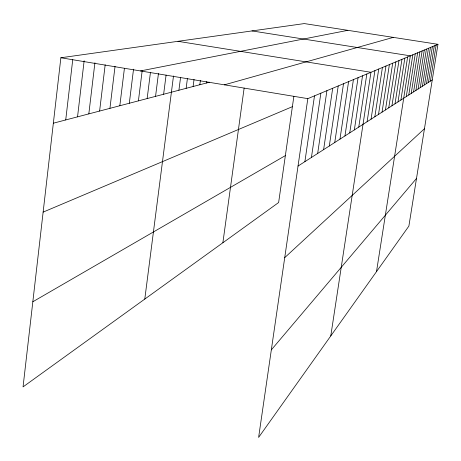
<?xml version="1.0" encoding="UTF-8"?>
<svg xmlns="http://www.w3.org/2000/svg" width="461" height="461" viewBox="0 0 461 461"><rect width="100%" height="100%" fill="white"/><g stroke="black" fill="none" stroke-linecap="round" stroke-linejoin="round"><path stroke-width="0.69" d="M437.95 44.308L307.821 98.642L258.615 437.42L408.884 226.092L437.95 44.308L304.312 23.58L60.869 57.763L23.05 386.9L278.628 202.535L293.882 96.268M65.727 119.946L72.752 59.584M77.54 116.846L84.144 60.777M88.823 113.884L94.914 62.754M99.611 111.049L105.171 64.822M109.937 108.341L115.048 66.275M119.825 105.742L124.424 68.286M129.311 103.252L133.529 69.179M138.409 100.867L142.149 70.89M147.151 98.568L150.453 72.342M155.553 96.366L158.451 73.512M163.632 94.24L166.081 75.068M144.789 299.08L173.503 75.944M178.908 90.229L180.574 77.385M186.135 88.333L187.431 78.382M193.107 86.507L194.035 79.419M199.832 84.738L200.391 80.496M206.332 83.032L206.516 81.62M222.882 242.745L244.134 88.086M304.888 161.667L314.5 95.853M311.429 157.472L320.856 93.197M317.664 153.467L326.918 90.667M323.616 149.646L332.704 88.253M329.304 145.999L338.23 85.942M334.744 142.507L343.52 83.735M339.959 139.159L348.579 81.626M344.955 135.955L353.426 79.597M349.743 132.877L358.076 77.655M354.342 129.927L362.542 75.794M358.767 127.086L366.829 74.002M330.779 335.931L370.949 72.285L177.963 41.317M367.106 121.733L374.92 70.625M371.047 119.203L378.735 69.029M374.845 116.771L382.417 67.496M378.51 114.42L385.966 66.015M382.042 112.15L389.389 64.586M385.454 109.96L392.691 63.203M388.75 107.845L395.884 61.872M391.936 105.8L398.967 60.581M395.019 103.817L401.952 59.336M398.004 101.904L404.839 58.132M400.891 100.049L407.633 56.962M376.51 271.621L410.342 55.833L251.988 30.927M406.274 96.597L412.843 54.79M408.78 94.989L415.269 53.781M411.218 93.422L417.626 52.796M413.586 91.9L419.913 51.839M415.891 90.425L422.138 50.912M418.133 88.985L424.304 50.007M420.311 87.59L426.413 49.125M422.437 86.224L428.465 48.267M424.5 84.899L430.459 47.437M426.517 83.608L432.406 46.624M428.476 82.346L434.302 45.829M430.39 81.119L436.146 45.057M271.327 349.876L416.508 178.424M284.725 257.641L424.454 128.734M298.025 166.069L432.257 79.92M32.835 301.759L285.365 155.599M43.132 212.118L292.383 106.675M224.392 84.83L393.302 37.381M53.349 123.196L209.473 82.208M140.449 70.936L347.865 30.334M60.869 57.763L307.821 98.642"/></g></svg>
